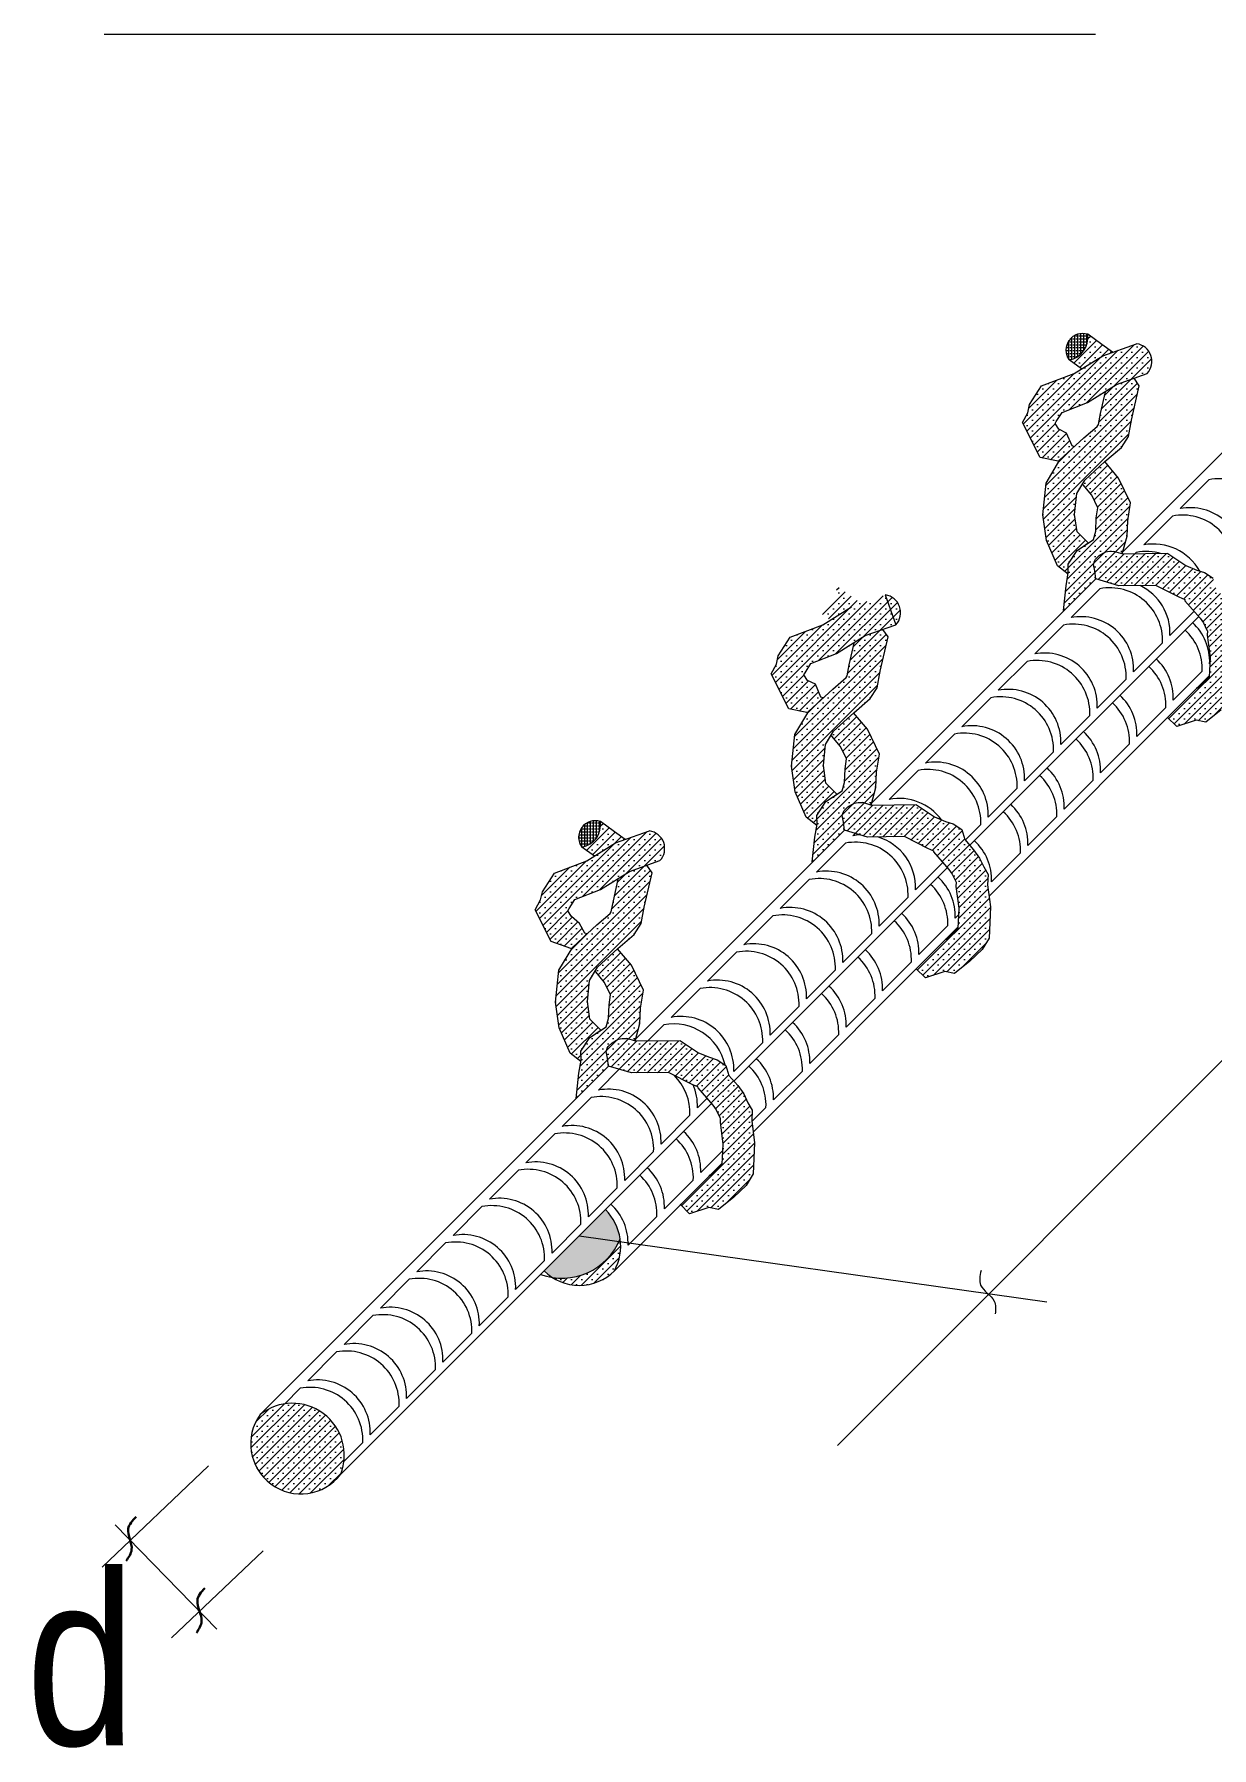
# Model space of a CAD drawing. Header units: millimetres. Extents: x 1067644 to 1117794, y -913136 to -692535.
# Drawn here: x 1111833 to 1113885, y -760214 to -757229 of the extents above; entities that cross this region are included whole.
import ezdxf

# ---------------------------------------------------------------- set-up
doc = ezdxf.new("R2010")
doc.units = ezdxf.units.MM
doc.layers.add('Элемент модели - Зона_Ном._пера__1', color=7, linetype='Continuous', lineweight=5)
doc.styles.add('style6', font='ARIALN.TTF', dxfattribs={"height": 300})
pattern_1 = [(45, (923632.425, -662050.959), (-9.1251333, 9.1251333), []), (45, (923641.55, -662050.959), (-9.1251333, 9.1251333), [0, -12.9048873])]

msp = doc.modelspace()

# ---------------------------------------------------------------- hatches: boundary and pattern name
at = {"lineweight": 9}
h = msp.add_hatch(dxfattribs=at)
h.set_pattern_fill('SACNCR', color=256, scale=398.298992, style=0)
h.set_pattern_definition([(45, (924481.188, -661202.196), (-9.1251333, 9.1251333), []), (45, (924490.313, -661202.196), (-9.1251333, 9.1251333), [0, -12.9048873])])
edge = h.paths.add_edge_path()
edge.add_line((1113753.684, -757767.77), (1113772.11, -757819.656))
edge.add_ellipse((1113749.37, -757798.517), major_axis=(31.048, 0.17), ratio=1, start_angle=-43.222758, end_angle=81.701092)
h.paths.add_polyline_path([(1113737.103, -758103.092), (1113738.34, -758076.492), (1113743.311, -758045.174), (1113722.436, -758001.776), (1113698.468, -757973.014), (1113663.384, -758005.358), (1113658.944, -758012.816), (1113660.631, -758013.617), (1113675.773, -758031.787), (1113686.234, -758053.536), (1113683.481, -758070.88), (1113682.38, -758094.556), (1113678.526, -758108.872), (1113649.894, -758127.868), (1113634.592, -758151.795), (1113634.752, -758166.961), (1113630.898, -758189.812), (1113626.047, -758234.169), (1113682.655, -758177.561), (1113680.697, -758163.555), (1113678.495, -758152.268), (1113680.422, -758146.486), (1113682.074, -758143.183), (1113688.681, -758136.851), (1113699.418, -758130.519), (1113706.565, -758129.406), (1113714.256, -758129.565), (1113726.862, -758133.354), (1113729.727, -758130.488)])
h.paths.add_polyline_path([(1113892.159, -758193.939), (1113887.062, -758176.424), (1113871.785, -758166.601), (1113858.575, -758162.281), (1113839.579, -758154.297), (1113808.138, -758133.55), (1113730.252, -758134.373), (1113714.256, -758129.565), (1113706.565, -758129.406), (1113699.418, -758130.519), (1113688.681, -758136.851), (1113682.074, -758143.183), (1113680.422, -758146.486), (1113678.495, -758152.268), (1113680.697, -758163.555), (1113682.655, -758177.561), (1113722.441, -758189.519), (1113787.518, -758188.832), (1113827.46, -758208.931), (1113837.782, -758213.269), (1113837.865, -758215.504), (1113864.385, -758245.812), (1113870.278, -758254.031), (1113876.264, -758266.924), (1113877.016, -758268.232), (1113876.745, -758275.42), (1113881.809, -758313.602), (1113880.206, -758348.7), (1113879.071, -758350.541), (1113864.818, -758364.053), (1113859.63, -758368.183), (1113858.939, -758368.047), (1113807.882, -758419.104), (1113823.611, -758434.832), (1113857.198, -758423.82), (1113873.992, -758427.124), (1113900.971, -758405.65), (1113922.17, -758385.553), (1113934.559, -758365.456), (1113937.036, -758311.221), (1113931.943, -758272.816), (1113932.631, -758254.508), (1113925.198, -758241.569), (1113918.04, -758226.152), (1113907.579, -758211.561)])
h.paths.add_polyline_path([(1113650.169, -758095.658), (1113645.764, -758065.099), (1113649.619, -758028.483), (1113663.384, -758005.358), (1113698.623, -757972.872), (1113727.254, -757948.37), (1113739.368, -757929.374), (1113744.874, -757900.742), (1113758.364, -757841.001), (1113749.538, -757827.673), (1113718.827, -757838.579), (1113698.935, -757850.981), (1113699.478, -757851.802), (1113690.971, -757889.476), (1113687.285, -757908.642), (1113685.232, -757911.861), (1113662.05, -757931.699), (1113620.17, -757970.308), (1113596.125, -758010.703), (1113590.287, -758066.161), (1113596.734, -758110.883), (1113615.899, -758154.74), (1113634.354, -758169.323), (1113634.752, -758166.961), (1113634.592, -758151.795), (1113649.894, -758127.868), (1113669.422, -758114.912)])
h.paths.add_polyline_path([(1113753.684, -757767.77), (1113694.768, -757788.693), (1113644.784, -757819.856), (1113588.226, -757841.277), (1113567.303, -757873.762), (1113564.274, -757888.078), (1113554.639, -757905.147), (1113585.473, -757966.265), (1113617.106, -757972.652), (1113618.056, -757973.859), (1113620.17, -757970.308), (1113645.264, -757947.174), (1113641.278, -757945.788), (1113631.836, -757923.48), (1113618.321, -757916.725), (1113611.573, -757906.842), (1113613.836, -757903.199), (1113624.038, -757887.359), (1113668.404, -757870.016), (1113718.827, -757838.579), (1113772.11, -757819.656)])
edge = h.paths.add_edge_path()
edge.add_ellipse((1113629.129, -757756.986), major_axis=(-39.748, 0.153), ratio=1, start_angle=100.617464, end_angle=188.294221)
edge.add_line((1113668.483, -757751.403), (1113711.838, -757782.631))
edge.add_line((1113711.838, -757782.631), (1113694.768, -757788.693))
edge.add_line((1113694.768, -757788.693), (1113657.931, -757811.66))
edge.add_line((1113657.931, -757811.66), (1113636.302, -757796.081))
h = msp.add_hatch(dxfattribs=at)
h.set_pattern_fill('SACNCR', color=256, scale=159.319597, angle=45, style=0)
h.set_pattern_definition([(90, (924481.188, -661202.196), (-5.16195493, 2e-15), []), (90, (924483.769, -661199.615), (-5.16195493, 2e-15), [0, -5.16195493])])
edge = h.paths.add_edge_path()
edge.add_ellipse((1113629.129, -757756.986), major_axis=(-39.747, 0.184), ratio=1, start_angle=100.662303, end_angle=188.33906)
edge.add_ellipse((1113659.522, -757778.878), major_axis=(-28.898, 0.151), ratio=1, start_angle=252.236266, end_angle=396.831784)
h = msp.add_hatch(dxfattribs=at)
h.set_pattern_fill('SACNCR', color=256, scale=398.298992, style=0)
h.set_pattern_definition([(45, (924043.454, -661639.93), (-9.1251333, 9.1251333), []), (45, (924052.58, -661639.93), (-9.1251333, 9.1251333), [0, -12.9048873])])
edge = h.paths.add_edge_path()
edge.add_line((1113315.95, -758205.504), (1113334.377, -758257.39))
edge.add_ellipse((1113311.636, -758236.251), major_axis=(-31.048, 0.098), ratio=1, start_angle=137.271826, end_angle=262.195677)
h.paths.add_polyline_path([(1113299.369, -758540.826), (1113300.607, -758514.226), (1113305.578, -758482.908), (1113284.702, -758439.509), (1113260.735, -758410.748), (1113225.65, -758443.092), (1113221.211, -758450.55), (1113222.897, -758451.351), (1113238.039, -758469.521), (1113248.5, -758491.27), (1113245.747, -758508.614), (1113244.646, -758532.29), (1113240.792, -758546.606), (1113212.16, -758565.602), (1113196.858, -758589.529), (1113197.018, -758604.695), (1113193.164, -758627.545), (1113188.313, -758671.903), (1113244.921, -758615.294), (1113242.964, -758601.289), (1113240.761, -758590.001), (1113242.688, -758584.22), (1113244.34, -758580.916), (1113250.947, -758574.584), (1113261.684, -758568.252), (1113268.831, -758567.14), (1113276.522, -758567.299), (1113289.128, -758571.088), (1113291.994, -758568.222)])
h.paths.add_polyline_path([(1113454.426, -758631.673), (1113449.328, -758614.158), (1113434.052, -758604.335), (1113420.841, -758600.015), (1113401.845, -758592.031), (1113370.404, -758571.284), (1113292.518, -758572.107), (1113276.522, -758567.299), (1113268.831, -758567.14), (1113261.684, -758568.252), (1113250.947, -758574.584), (1113244.34, -758580.916), (1113242.688, -758584.22), (1113240.761, -758590.001), (1113242.964, -758601.289), (1113244.921, -758615.294), (1113284.707, -758627.253), (1113349.784, -758626.566), (1113389.727, -758646.664), (1113400.048, -758651.002), (1113400.132, -758653.238), (1113426.651, -758683.545), (1113432.544, -758691.765), (1113438.53, -758704.657), (1113439.282, -758705.966), (1113439.012, -758713.153), (1113444.075, -758751.336), (1113442.472, -758786.434), (1113441.337, -758788.275), (1113427.084, -758801.787), (1113421.896, -758805.916), (1113421.206, -758805.781), (1113370.149, -758856.838), (1113385.877, -758872.566), (1113419.464, -758861.554), (1113436.258, -758864.858), (1113463.238, -758843.384), (1113484.436, -758823.287), (1113496.825, -758803.19), (1113499.302, -758748.955), (1113494.209, -758710.55), (1113494.898, -758692.242), (1113487.464, -758679.303), (1113480.306, -758663.886), (1113469.845, -758649.295)])
h.paths.add_polyline_path([(1113212.435, -758533.391), (1113208.031, -758502.833), (1113211.885, -758466.217), (1113225.65, -758443.092), (1113260.889, -758410.606), (1113289.521, -758386.104), (1113301.634, -758367.108), (1113307.14, -758338.476), (1113320.63, -758278.735), (1113311.804, -758265.406), (1113281.093, -758276.313), (1113261.201, -758288.715), (1113261.744, -758289.535), (1113253.237, -758327.21), (1113249.551, -758346.376), (1113247.499, -758349.594), (1113224.316, -758369.433), (1113182.436, -758408.041), (1113158.391, -758448.437), (1113152.554, -758503.895), (1113159, -758548.617), (1113178.166, -758592.474), (1113196.62, -758607.056), (1113197.018, -758604.695), (1113196.858, -758589.529), (1113212.16, -758565.602), (1113231.688, -758552.646)])
h.paths.add_polyline_path([(1113315.95, -758205.504), (1113257.035, -758226.427), (1113207.05, -758257.59), (1113150.492, -758279.01), (1113129.569, -758311.496), (1113126.54, -758325.812), (1113116.905, -758342.881), (1113147.739, -758403.998), (1113179.372, -758410.385), (1113180.322, -758411.593), (1113182.436, -758408.041), (1113207.53, -758384.908), (1113203.544, -758383.522), (1113194.102, -758361.214), (1113180.587, -758354.459), (1113173.84, -758344.575), (1113176.103, -758340.933), (1113186.304, -758325.093), (1113230.67, -758307.75), (1113281.093, -758276.313), (1113334.377, -758257.39)])
edge = h.paths.add_edge_path()
edge.add_ellipse((1113191.395, -758194.72), major_axis=(39.748, 0.025), ratio=1, start_angle=-79.639405, end_angle=8.037353)
edge.add_line((1113230.749, -758189.137), (1113274.104, -758220.365))
edge.add_line((1113274.104, -758220.365), (1113257.035, -758226.427))
edge.add_line((1113257.035, -758226.427), (1113220.197, -758249.394))
edge.add_line((1113220.197, -758249.394), (1113198.568, -758233.815))
h = msp.add_hatch(dxfattribs=at)
h.set_pattern_fill('SACNCR', color=256, scale=398.298992, style=0)
h.set_pattern_definition(pattern_1)
edge = h.paths.add_edge_path()
edge.add_line((1112904.921, -758616.533), (1112923.347, -758668.419))
edge.add_ellipse((1112900.607, -758647.28), major_axis=(31.048, 0.157), ratio=1, start_angle=-43.19902, end_angle=81.72483)
h.paths.add_polyline_path([(1112888.34, -758951.855), (1112889.577, -758925.256), (1112894.548, -758893.937), (1112873.673, -758850.539), (1112849.705, -758821.777), (1112814.621, -758854.121), (1112810.181, -758861.579), (1112811.868, -758862.38), (1112827.009, -758880.55), (1112837.471, -758902.299), (1112834.718, -758919.643), (1112833.617, -758943.319), (1112829.763, -758957.635), (1112801.131, -758976.631), (1112785.829, -759000.558), (1112785.989, -759015.724), (1112782.135, -759038.575), (1112777.284, -759082.932), (1112833.892, -759026.324), (1112831.934, -759012.318), (1112829.732, -759001.031), (1112831.659, -758995.249), (1112833.311, -758991.946), (1112839.918, -758985.614), (1112850.655, -758979.282), (1112857.802, -758978.169), (1112865.493, -758978.328), (1112878.099, -758982.117), (1112880.964, -758979.252)])
h.paths.add_polyline_path([(1113043.396, -759042.702), (1113038.299, -759025.187), (1113023.022, -759015.364), (1113009.811, -759011.044), (1112990.815, -759003.06), (1112959.375, -758982.313), (1112881.489, -758983.136), (1112865.493, -758978.328), (1112857.802, -758978.169), (1112850.655, -758979.282), (1112839.918, -758985.614), (1112833.311, -758991.946), (1112831.659, -758995.249), (1112829.732, -759001.031), (1112831.934, -759012.318), (1112833.892, -759026.324), (1112873.678, -759038.282), (1112938.755, -759037.595), (1112978.697, -759057.694), (1112989.019, -759062.032), (1112989.102, -759064.267), (1113015.622, -759094.575), (1113021.515, -759102.794), (1113027.501, -759115.687), (1113028.253, -759116.995), (1113027.982, -759124.183), (1113033.046, -759162.366), (1113031.443, -759197.463), (1113030.308, -759199.304), (1113016.055, -759212.816), (1113010.867, -759216.946), (1113010.176, -759216.81), (1112959.119, -759267.867), (1112974.848, -759283.596), (1113008.435, -759272.583), (1113025.229, -759275.887), (1113052.208, -759254.413), (1113073.407, -759234.316), (1113085.795, -759214.219), (1113088.273, -759159.984), (1113083.18, -759121.579), (1113083.868, -759103.271), (1113076.435, -759090.332), (1113069.277, -759074.915), (1113058.816, -759060.324)])
h.paths.add_polyline_path([(1112801.406, -758944.421), (1112797.001, -758913.862), (1112800.856, -758877.246), (1112814.621, -758854.121), (1112849.86, -758821.635), (1112878.491, -758797.133), (1112890.605, -758778.137), (1112896.111, -758749.505), (1112909.601, -758689.764), (1112900.775, -758676.436), (1112870.064, -758687.342), (1112850.172, -758699.744), (1112850.715, -758700.565), (1112842.208, -758738.239), (1112838.522, -758757.405), (1112836.469, -758760.624), (1112813.287, -758780.463), (1112771.407, -758819.071), (1112747.362, -758859.466), (1112741.524, -758914.924), (1112747.971, -758959.646), (1112767.136, -759003.503), (1112785.591, -759018.086), (1112785.989, -759015.724), (1112785.829, -759000.558), (1112801.131, -758976.631), (1112820.659, -758963.675)])
edge = h.paths.add_edge_path()
edge.add_ellipse((1112780.366, -758605.749), major_axis=(-39.747, 0.176), ratio=1, start_angle=100.650976, end_angle=188.327734)
edge.add_line((1112819.719, -758600.166), (1112863.075, -758631.394))
edge.add_line((1112863.075, -758631.394), (1112846.005, -758637.456))
edge.add_line((1112846.005, -758637.456), (1112809.168, -758660.423))
edge.add_line((1112809.168, -758660.423), (1112787.539, -758644.844))
h.paths.add_polyline_path([(1112792.515, -758794.551), (1112783.073, -758777.735), (1112769.558, -758765.488), (1112762.81, -758755.605), (1112765.073, -758751.962), (1112775.275, -758736.122), (1112819.641, -758718.779), (1112870.064, -758687.342), (1112923.347, -758668.419), (1112904.921, -758616.533), (1112846.005, -758637.456), (1112796.021, -758668.62), (1112739.463, -758690.04), (1112718.54, -758722.525), (1112715.511, -758736.841), (1112705.876, -758753.91), (1112733.891, -758809.441), (1112768.343, -758821.415), (1112769.293, -758822.622), (1112771.407, -758819.071), (1112796.501, -758795.938)])
h = msp.add_hatch(dxfattribs=at)
h.set_pattern_fill('SACNCR', color=256, scale=159.319597, angle=45, style=0)
h.set_pattern_definition([(90, (923632.425, -662050.959), (-5.16195493, 2e-15), []), (90, (923635.006, -662048.378), (-5.16195493, 2e-15), [0, -5.16195493])])
edge = h.paths.add_edge_path()
edge.add_ellipse((1112780.366, -758605.749), major_axis=(39.748, 0.104), ratio=1, start_angle=-79.753138, end_angle=7.923619)
edge.add_ellipse((1112810.759, -758627.641), major_axis=(-28.899, 0.054), ratio=1, start_angle=252.044171, end_angle=396.63969)
h = msp.add_hatch(color=256, dxfattribs=at)
edge = h.paths.add_edge_path()
edge.add_line((1112852.065, -759331.662), (1112782.824, -759321.88))
edge.add_line((1112782.824, -759321.88), (1112721.682, -759383.021))
edge.add_ellipse((1112782.824, -759321.88), major_axis=(61.141, 61.141), ratio=1, start_angle=180, end_angle=192.262449)
edge.add_ellipse((1112752.692, -759286.9), major_axis=(-108.988, 0.13), ratio=1, start_angle=81.291832, end_angle=155.819299)
edge = h.paths.add_edge_path()
edge.add_line((1112828.424, -759276.28), (1112782.824, -759321.88))
edge.add_line((1112782.824, -759321.88), (1112852.065, -759331.662))
edge.add_ellipse((1112752.692, -759286.9), major_axis=(-77.066, 77.066), ratio=1, start_angle=200.751102, end_angle=203.408965)
edge.add_ellipse((1112765.239, -759340.007), major_axis=(-89.74, 0.483), ratio=1, start_angle=188.638828, end_angle=225.553394)
h = msp.add_hatch(dxfattribs=at)
h.set_pattern_fill('SACNCR', color=256, scale=398.298992, style=0)
h.set_pattern_definition(pattern_1)
edge = h.paths.add_edge_path()
edge.add_ellipse((1112752.692, -759286.9), major_axis=(-108.988, 0.035), ratio=1, start_angle=81.241957, end_angle=155.769424)
edge.add_line((1112852.065, -759331.662), (1112854.624, -759332.023))
edge.add_ellipse((1112765.239, -759340.007), major_axis=(-89.741, 0.271), ratio=1, start_angle=151.589133, end_angle=185.277452, ccw=False)
edge.add_line((1112844.042, -759382.944), (1112843.887, -759383.099))
edge.add_ellipse((1112782.824, -759321.88), major_axis=(86.467, 0.094), ratio=1, start_angle=237.20018, end_angle=314.865029, ccw=False)
edge = h.paths.add_edge_path()
edge.add_ellipse((1112752.692, -759286.9), major_axis=(-77.066, 77.066), ratio=1, start_angle=200.751102, end_angle=203.408965)
edge.add_ellipse((1112765.239, -759340.007), major_axis=(63.457, 63.457), ratio=1, start_angle=320.10429, end_angle=323.330536, ccw=False)
edge.add_line((1112854.624, -759332.023), (1112852.065, -759331.662))
h = msp.add_hatch(dxfattribs=at)
h.set_pattern_fill('SACNCR', color=256, scale=398.298992, style=0)
h.set_pattern_definition(pattern_1)
edge = h.paths.add_edge_path()
edge.add_ellipse((1112297.931, -759684.261), major_axis=(87.404, 0.687), ratio=1, start_angle=143.877559, end_angle=322.197806, ccw=False)
edge.add_ellipse((1112283.082, -759704.32), major_axis=(-90.547, 0.134), ratio=1, start_angle=158.730647, end_angle=308.415052, ccw=False)

# ---------------------------------------------------------------- linework, layer by layer
at = {"lineweight": 15}
msp.add_line((1111955.08, -757228.684), (1113682.284, -757228.684), dxfattribs=at)
at = {"lineweight": 9}
for p, q in [((1113693.117, -757769.147), (1113668.483, -757751.403)), ((1113711.838, -757782.631), (1113693.117, -757769.147)), ((1113694.768, -757788.693), (1113753.684, -757767.77)), ((1113657.931, -757811.66), (1113636.302, -757796.081)), ((1113644.784, -757819.856), (1113694.768, -757788.693)), ((1113567.303, -757873.762), (1113588.226, -757841.277)), ((1113588.226, -757841.277), (1113644.784, -757819.856)), ((1113668.404, -757870.016), (1113718.827, -757838.579)), ((1113718.827, -757838.579), (1113772.11, -757819.656)), ((1113744.874, -757900.742), (1113758.364, -757841.001)), ((1113758.364, -757841.001), (1113749.538, -757827.673)), ((1113564.274, -757888.078), (1113567.303, -757873.762)), ((1113624.038, -757887.359), (1113668.404, -757870.016)), ((1113690.971, -757889.476), (1113699.478, -757851.802)), ((1113699.478, -757851.802), (1113698.935, -757850.981)), ((1113554.639, -757905.147), (1113564.274, -757888.078)), ((1113611.573, -757906.842), (1113613.836, -757903.199)), ((1113613.836, -757903.199), (1113624.038, -757887.359)), ((1113687.285, -757908.642), (1113690.971, -757889.476)), ((1113739.368, -757929.374), (1113744.874, -757900.742)), ((1113585.473, -757966.265), (1113554.639, -757905.147)), ((1113618.321, -757916.725), (1113611.573, -757906.842)), ((1113631.836, -757923.48), (1113618.321, -757916.725)), ((1113620.17, -757970.308), (1113662.05, -757931.699)), ((1113641.278, -757945.788), (1113631.836, -757923.48)), ((1113662.05, -757931.699), (1113685.232, -757911.861)), ((1113685.232, -757911.861), (1113687.285, -757908.642)), ((1113727.254, -757948.37), (1113739.368, -757929.374)), ((1113645.264, -757947.174), (1113641.278, -757945.788)), ((1113698.623, -757972.872), (1113727.254, -757948.37)), ((1113617.106, -757972.652), (1113585.473, -757966.265)), ((1113596.125, -758010.703), (1113620.17, -757970.308)), ((1113618.056, -757973.859), (1113617.106, -757972.652)), ((1113663.384, -758005.358), (1113698.623, -757972.872)), ((1113722.436, -758001.776), (1113698.468, -757973.014)), ((1113590.287, -758066.161), (1113596.125, -758010.703)), ((1113649.619, -758028.483), (1113663.384, -758005.358)), ((1113660.631, -758013.617), (1113658.944, -758012.816)), ((1113675.773, -758031.787), (1113660.631, -758013.617)), ((1113743.311, -758045.174), (1113722.436, -758001.776)), ((1113829.401, -758055.059), (1113879.782, -758004.678)), ((1113645.764, -758065.099), (1113649.619, -758028.483)), ((1113686.234, -758053.536), (1113675.773, -758031.787)), ((1113738.34, -758076.492), (1113743.311, -758045.174)), ((1113596.734, -758110.883), (1113590.287, -758066.161)), ((1113650.169, -758095.658), (1113645.764, -758065.099)), ((1113682.38, -758094.556), (1113683.481, -758070.88)), ((1113683.481, -758070.88), (1113686.234, -758053.536)), ((1113737.103, -758103.092), (1113738.34, -758076.492)), ((1113766.081, -758118.379), (1113816.462, -758067.998)), ((1113615.899, -758154.74), (1113596.734, -758110.883)), ((1113649.894, -758127.868), (1113678.526, -758108.872)), ((1113669.422, -758114.912), (1113650.169, -758095.658)), ((1113678.526, -758108.872), (1113682.38, -758094.556)), ((1113728.799, -758133.936), (1113737.103, -758103.092)), ((1113634.592, -758151.795), (1113649.894, -758127.868)), ((1113661.205, -758120.364), (1113669.422, -758114.912)), ((1113682.074, -758143.183), (1113688.681, -758136.851)), ((1113688.681, -758136.851), (1113699.418, -758130.519)), ((1113699.418, -758130.519), (1113706.565, -758129.406)), ((1113706.565, -758129.406), (1113714.256, -758129.565)), ((1113730.252, -758134.373), (1113714.256, -758129.565)), ((1113808.138, -758133.55), (1113730.252, -758134.373)), ((1113750.299, -758134.161), (1113753.142, -758131.318)), ((1113808.138, -758133.55), (1113839.579, -758154.297)), ((1113634.354, -758169.323), (1113615.899, -758154.74)), ((1113630.898, -758189.812), (1113634.752, -758166.961)), ((1113634.752, -758166.961), (1113634.592, -758151.795)), ((1113678.495, -758152.268), (1113680.422, -758146.486)), ((1113680.697, -758163.555), (1113678.495, -758152.268)), ((1113680.422, -758146.486), (1113682.074, -758143.183)), ((1113682.655, -758177.561), (1113680.697, -758163.555)), ((1113839.579, -758154.297), (1113858.575, -758162.281)), ((1113858.575, -758162.281), (1113871.785, -758166.601)), ((1113871.785, -758166.601), (1113887.062, -758176.424)), ((1113626.236, -758232.444), (1113630.898, -758189.812)), ((1113639.441, -758245.019), (1113689.822, -758194.638)), ((1113722.441, -758189.519), (1113682.441, -758177.496)), ((1113787.518, -758188.832), (1113722.441, -758189.519)), ((1113787.518, -758188.832), (1113827.46, -758208.931)), ((1113207.05, -758257.59), (1113257.035, -758226.427)), ((1113315.95, -758205.504), (1113334.377, -758257.39)), ((1113827.46, -758208.931), (1113837.782, -758213.269)), ((1113837.782, -758213.269), (1113837.865, -758215.504)), ((1113837.865, -758215.504), (1113864.385, -758245.812)), ((1113150.492, -758279.01), (1113207.05, -758257.59)), ((1113281.093, -758276.313), (1113334.377, -758257.39)), ((1113463.108, -758641.596), (1113861.822, -758242.882)), ((1113576.121, -758308.339), (1113626.502, -758257.958)), ((1113811.782, -758275.853), (1113853.856, -758233.779)), ((1113864.385, -758245.812), (1113870.278, -758254.031)), ((1113870.278, -758254.031), (1113876.264, -758266.924)), ((1113129.569, -758311.496), (1113150.492, -758279.01)), ((1113230.67, -758307.75), (1113281.093, -758276.313)), ((1113253.237, -758327.21), (1113261.744, -758289.535)), ((1113261.744, -758289.535), (1113261.201, -758288.715)), ((1113307.14, -758338.476), (1113320.63, -758278.735)), ((1113320.63, -758278.735), (1113311.804, -758265.406)), ((1113748.462, -758339.173), (1113798.842, -758288.792)), ((1113876.264, -758266.924), (1113877.016, -758268.232)), ((1113877.016, -758268.232), (1113876.745, -758275.42)), ((1113876.745, -758275.42), (1113881.809, -758313.602)), ((1113126.54, -758325.812), (1113129.569, -758311.496)), ((1113186.304, -758325.093), (1113230.67, -758307.75)), ((1113512.801, -758371.659), (1113563.182, -758321.278)), ((1113881.809, -758313.602), (1113880.206, -758348.7)), ((1113116.905, -758342.881), (1113126.54, -758325.812)), ((1113147.739, -758403.998), (1113116.905, -758342.881)), ((1113173.84, -758344.575), (1113176.103, -758340.933)), ((1113180.587, -758354.459), (1113173.84, -758344.575)), ((1113176.103, -758340.933), (1113186.304, -758325.093)), ((1113224.316, -758369.433), (1113247.499, -758349.594)), ((1113247.499, -758349.594), (1113249.551, -758346.376)), ((1113249.551, -758346.376), (1113253.237, -758327.21)), ((1113301.634, -758367.108), (1113307.14, -758338.476)), ((1113817.565, -758388.73), (1113867.946, -758338.349)), ((1113879.071, -758350.541), (1113864.818, -758364.053)), ((1113880.206, -758348.7), (1113879.071, -758350.541)), ((1113880.885, -758325.41), (1113881.288, -758325.007)), ((1113194.102, -758361.214), (1113180.587, -758354.459)), ((1113182.436, -758408.041), (1113224.316, -758369.433)), ((1113203.544, -758383.522), (1113194.102, -758361.214)), ((1113289.521, -758386.104), (1113301.634, -758367.108)), ((1113685.142, -758402.493), (1113735.522, -758352.112)), ((1113859.63, -758368.183), (1113857.656, -758367.794)), ((1113864.818, -758364.053), (1113859.63, -758368.183)), ((1113179.372, -758410.385), (1113147.739, -758403.998)), ((1113158.391, -758448.437), (1113182.436, -758408.041)), ((1113180.322, -758411.593), (1113179.372, -758410.385)), ((1113207.53, -758384.908), (1113203.544, -758383.522)), ((1113225.65, -758443.092), (1113260.889, -758410.606)), ((1113284.702, -758439.509), (1113260.735, -758410.748)), ((1113260.889, -758410.606), (1113289.521, -758386.104)), ((1113449.481, -758434.979), (1113499.862, -758384.598)), ((1113754.245, -758452.05), (1113804.626, -758401.669)), ((1113900.971, -758405.65), (1113873.992, -758427.124)), ((1113305.578, -758482.908), (1113284.702, -758439.509)), ((1113621.822, -758465.813), (1113672.202, -758415.432)), ((1113823.611, -758434.832), (1113807.114, -758418.336)), ((1113857.198, -758423.82), (1113823.611, -758434.832)), ((1113873.992, -758427.124), (1113857.198, -758423.82)), ((1113152.554, -758503.895), (1113158.391, -758448.437)), ((1113208.031, -758502.833), (1113211.885, -758466.217)), ((1113211.885, -758466.217), (1113225.65, -758443.092)), ((1113222.897, -758451.351), (1113221.211, -758450.55)), ((1113238.039, -758469.521), (1113222.897, -758451.351)), ((1113248.5, -758491.27), (1113238.039, -758469.521)), ((1113386.161, -758498.299), (1113436.542, -758447.918)), ((1113690.925, -758515.37), (1113741.306, -758464.989)), ((1113245.747, -758508.614), (1113248.5, -758491.27)), ((1113300.607, -758514.226), (1113305.578, -758482.908)), ((1113558.502, -758529.133), (1113608.882, -758478.752)), ((1113159, -758548.617), (1113152.554, -758503.895)), ((1113212.435, -758533.391), (1113208.031, -758502.833)), ((1113244.646, -758532.29), (1113245.747, -758508.614)), ((1113299.369, -758540.826), (1113300.607, -758514.226)), ((1113322.841, -758561.619), (1113373.222, -758511.238)), ((1113627.605, -758578.69), (1113677.986, -758528.309)), ((1113178.166, -758592.474), (1113159, -758548.617)), ((1113212.16, -758565.602), (1113240.792, -758546.606)), ((1113231.688, -758552.646), (1113212.435, -758533.391)), ((1113223.471, -758558.098), (1113231.688, -758552.646)), ((1113240.792, -758546.606), (1113244.646, -758532.29)), ((1113291.065, -758571.67), (1113299.369, -758540.826)), ((1113495.182, -758592.453), (1113545.562, -758542.072)), ((1113196.858, -758589.529), (1113212.16, -758565.602)), ((1113197.018, -758604.695), (1113196.858, -758589.529)), ((1113240.761, -758590.001), (1113242.688, -758584.22)), ((1113242.964, -758601.289), (1113240.761, -758590.001)), ((1113242.688, -758584.22), (1113244.34, -758580.916)), ((1113244.34, -758580.916), (1113250.947, -758574.584)), ((1113250.947, -758574.584), (1113261.684, -758568.252)), ((1113261.684, -758568.252), (1113268.831, -758567.14)), ((1113268.831, -758567.14), (1113276.522, -758567.299)), ((1113292.518, -758572.107), (1113276.522, -758567.299)), ((1113370.404, -758571.284), (1113292.518, -758572.107)), ((1113370.404, -758571.284), (1113401.845, -758592.031)), ((1112844.354, -758617.91), (1112819.719, -758600.166)), ((1112863.075, -758631.394), (1112844.354, -758617.91)), ((1112846.005, -758637.456), (1112904.921, -758616.533)), ((1113196.62, -758607.056), (1113178.166, -758592.474)), ((1113193.164, -758627.545), (1113197.018, -758604.695)), ((1113244.921, -758615.294), (1113242.964, -758601.289)), ((1113284.707, -758627.253), (1113244.707, -758615.23)), ((1113401.845, -758592.031), (1113420.841, -758600.015)), ((1113420.841, -758600.015), (1113434.052, -758604.335)), ((1113434.052, -758604.335), (1113449.328, -758614.158)), ((1113449.328, -758614.158), (1113454.426, -758631.673)), ((1113455.143, -758632.492), (1113482.243, -758605.392)), ((1113564.285, -758642.01), (1113614.666, -758591.629)), ((1112809.168, -758660.423), (1112787.539, -758644.844)), ((1112796.021, -758668.62), (1112846.005, -758637.456)), ((1113188.502, -758670.178), (1113193.164, -758627.545)), ((1113196.201, -758688.259), (1113246.582, -758637.878)), ((1113259.521, -758624.939), (1113263.563, -758620.898)), ((1113349.784, -758626.566), (1113284.707, -758627.253)), ((1113349.784, -758626.566), (1113389.727, -758646.664)), ((1113389.727, -758646.664), (1113400.048, -758651.002)), ((1113454.426, -758631.673), (1113469.845, -758649.295)), ((1113469.845, -758649.295), (1113480.306, -758663.886)), ((1112739.463, -758690.04), (1112796.021, -758668.62)), ((1112870.064, -758687.342), (1112923.347, -758668.419)), ((1112909.601, -758689.764), (1112900.775, -758676.436)), ((1113368.542, -758719.093), (1113416.122, -758671.513)), ((1113400.048, -758651.002), (1113400.132, -758653.238)), ((1113400.132, -758653.238), (1113426.651, -758683.545)), ((1113480.306, -758663.886), (1113487.464, -758679.303)), ((1113487.464, -758679.303), (1113494.898, -758692.242)), ((1113500.965, -758705.33), (1113551.346, -758654.949)), ((1112718.54, -758722.525), (1112739.463, -758690.04)), ((1112819.641, -758718.779), (1112870.064, -758687.342)), ((1112842.208, -758738.239), (1112850.715, -758700.565)), ((1112850.715, -758700.565), (1112850.172, -758699.744)), ((1112896.111, -758749.505), (1112909.601, -758689.764)), ((1113052.079, -759052.625), (1113424.088, -758680.616)), ((1113132.881, -758751.579), (1113183.262, -758701.198)), ((1113426.651, -758683.545), (1113432.544, -758691.765)), ((1113432.544, -758691.765), (1113438.53, -758704.657)), ((1113438.53, -758704.657), (1113439.282, -758705.966)), ((1113439.282, -758705.966), (1113439.012, -758713.153)), ((1113494.898, -758692.242), (1113494.209, -758710.55)), ((1112705.876, -758753.91), (1112715.511, -758736.841)), ((1112715.511, -758736.841), (1112718.54, -758722.525)), ((1112765.073, -758751.962), (1112775.275, -758736.122)), ((1112775.275, -758736.122), (1112819.641, -758718.779)), ((1112838.522, -758757.405), (1112842.208, -758738.239)), ((1113305.222, -758782.413), (1113355.603, -758732.032)), ((1113439.012, -758713.153), (1113444.075, -758751.336)), ((1113494.209, -758710.55), (1113499.302, -758748.955)), ((1112733.891, -758809.441), (1112705.876, -758753.91)), ((1112762.81, -758755.605), (1112765.073, -758751.962)), ((1112769.558, -758765.488), (1112762.81, -758755.605)), ((1112783.073, -758777.735), (1112769.558, -758765.488)), ((1112813.287, -758780.463), (1112836.469, -758760.624)), ((1112836.469, -758760.624), (1112838.522, -758757.405)), ((1112890.605, -758778.137), (1112896.111, -758749.505)), ((1113069.561, -758814.899), (1113119.942, -758764.518)), ((1113437.645, -758768.65), (1113443.554, -758762.741)), ((1113444.075, -758751.336), (1113442.472, -758786.434)), ((1113499.302, -758748.955), (1113496.825, -758803.19)), ((1112771.407, -758819.071), (1112813.287, -758780.463)), ((1112792.515, -758794.551), (1112783.073, -758777.735)), ((1112796.501, -758795.938), (1112792.515, -758794.551)), ((1112849.86, -758821.635), (1112878.491, -758797.133)), ((1112878.491, -758797.133), (1112890.605, -758778.137)), ((1113241.902, -758845.733), (1113292.283, -758795.352)), ((1113374.325, -758831.97), (1113424.706, -758781.589)), ((1113441.337, -758788.275), (1113427.084, -758801.787)), ((1113442.472, -758786.434), (1113441.337, -758788.275)), ((1112768.343, -758821.415), (1112733.891, -758809.441)), ((1112747.362, -758859.466), (1112771.407, -758819.071)), ((1112769.293, -758822.622), (1112768.343, -758821.415)), ((1112814.621, -758854.121), (1112849.86, -758821.635)), ((1112873.673, -758850.539), (1112849.705, -758821.777)), ((1113006.241, -758878.219), (1113056.622, -758827.838)), ((1113421.896, -758805.916), (1113419.922, -758805.528)), ((1113427.084, -758801.787), (1113421.896, -758805.916)), ((1113484.436, -758823.287), (1113463.238, -758843.384)), ((1113496.825, -758803.19), (1113484.436, -758823.287)), ((1112800.856, -758877.246), (1112814.621, -758854.121)), ((1112894.548, -758893.937), (1112873.673, -758850.539)), ((1113178.582, -758909.053), (1113228.963, -758858.672)), ((1113311.005, -758895.29), (1113361.386, -758844.909)), ((1113385.877, -758872.566), (1113369.38, -758856.069)), ((1113463.238, -758843.384), (1113436.258, -758864.858)), ((1112741.524, -758914.924), (1112747.362, -758859.466)), ((1112797.001, -758913.862), (1112800.856, -758877.246)), ((1112811.868, -758862.38), (1112810.181, -758861.579)), ((1112827.009, -758880.55), (1112811.868, -758862.38)), ((1112837.471, -758902.299), (1112827.009, -758880.55)), ((1113419.464, -758861.554), (1113385.877, -758872.566)), ((1113436.258, -758864.858), (1113419.464, -758861.554)), ((1112747.971, -758959.646), (1112741.524, -758914.924)), ((1112801.406, -758944.421), (1112797.001, -758913.862)), ((1112834.718, -758919.643), (1112837.471, -758902.299)), ((1112889.577, -758925.256), (1112894.548, -758893.937)), ((1112942.921, -758941.539), (1112993.302, -758891.158)), ((1113247.686, -758958.61), (1113298.066, -758908.229)), ((1112820.659, -758963.675), (1112801.406, -758944.421)), ((1112829.763, -758957.635), (1112833.617, -758943.319)), ((1112833.617, -758943.319), (1112834.718, -758919.643)), ((1112888.34, -758951.855), (1112889.577, -758925.256)), ((1113115.262, -758972.373), (1113165.643, -758921.992)), ((1112767.136, -759003.503), (1112747.971, -758959.646)), ((1112785.829, -759000.558), (1112801.131, -758976.631)), ((1112801.131, -758976.631), (1112829.763, -758957.635)), ((1112812.442, -758969.127), (1112820.659, -758963.675)), ((1112850.655, -758979.282), (1112857.802, -758978.169)), ((1112857.802, -758978.169), (1112865.493, -758978.328)), ((1112881.489, -758983.136), (1112865.493, -758978.328)), ((1112880.036, -758982.699), (1112888.34, -758951.855)), ((1112901.536, -758982.924), (1112929.982, -758954.478)), ((1113184.366, -759021.93), (1113234.746, -758971.549)), ((1112785.591, -759018.086), (1112767.136, -759003.503)), ((1112785.989, -759015.724), (1112785.829, -759000.558)), ((1112829.732, -759001.031), (1112831.659, -758995.249)), ((1112831.934, -759012.318), (1112829.732, -759001.031)), ((1112831.659, -758995.249), (1112833.311, -758991.946)), ((1112833.311, -758991.946), (1112839.918, -758985.614)), ((1112839.918, -758985.614), (1112850.655, -758979.282)), ((1112959.375, -758982.313), (1112881.489, -758983.136)), ((1112959.375, -758982.313), (1112990.815, -759003.06)), ((1112990.815, -759003.06), (1113009.811, -759011.044)), ((1113051.942, -759035.693), (1113102.323, -758985.312)), ((1113052.079, -759052.625), (1113118.428, -758986.276)), ((1112782.135, -759038.575), (1112785.989, -759015.724)), ((1112816.281, -759068.179), (1112852.533, -759031.927)), ((1112833.892, -759026.324), (1112831.934, -759012.318)), ((1112873.678, -759038.282), (1112833.678, -759026.259)), ((1112938.755, -759037.595), (1112873.678, -759038.282)), ((1112938.755, -759037.595), (1112978.697, -759057.694)), ((1113009.811, -759011.044), (1113023.022, -759015.364)), ((1113023.022, -759015.364), (1113038.299, -759025.187)), ((1113038.299, -759025.187), (1113043.396, -759042.702)), ((1113121.046, -759085.25), (1113171.426, -759034.869)), ((1112777.284, -759082.932), (1112782.135, -759038.575)), ((1112978.697, -759057.694), (1112989.019, -759062.032)), ((1112989.019, -759062.032), (1112989.102, -759064.267)), ((1112989.102, -759064.267), (1113015.622, -759094.575)), ((1113043.396, -759042.702), (1113058.816, -759060.324)), ((1113058.816, -759060.324), (1113069.277, -759074.915)), ((1112752.962, -759131.499), (1112803.342, -759081.118)), ((1112782.824, -759321.88), (1113013.059, -759091.645)), ((1112847.941, -759256.762), (1113013.059, -759091.645)), ((1112988.622, -759099.013), (1113005.093, -759082.542)), ((1113015.622, -759094.575), (1113021.515, -759102.794)), ((1113069.277, -759074.915), (1113076.435, -759090.332)), ((1113076.435, -759090.332), (1113083.868, -759103.271)), ((1112925.302, -759162.333), (1112975.683, -759111.952)), ((1113021.515, -759102.794), (1113027.501, -759115.687)), ((1113027.501, -759115.687), (1113028.253, -759116.995)), ((1113028.253, -759116.995), (1113027.982, -759124.183)), ((1113027.982, -759124.183), (1113033.046, -759162.366)), ((1113083.868, -759103.271), (1113083.18, -759121.579)), ((1113083.18, -759121.579), (1113088.273, -759159.984)), ((1113083.36, -759122.936), (1113108.106, -759098.189)), ((1112689.642, -759194.819), (1112740.022, -759144.438)), ((1112861.982, -759225.653), (1112912.363, -759175.272)), ((1112994.406, -759211.89), (1113032.525, -759173.77)), ((1113033.046, -759162.366), (1113031.443, -759197.463)), ((1113088.273, -759159.984), (1113085.795, -759214.219)), ((1112626.322, -759258.139), (1112676.702, -759207.758)), ((1113010.867, -759216.946), (1113008.893, -759216.557)), ((1113016.055, -759212.816), (1113010.867, -759216.946)), ((1113030.308, -759199.304), (1113016.055, -759212.816)), ((1113031.443, -759197.463), (1113030.308, -759199.304)), ((1113085.795, -759214.219), (1113073.407, -759234.316)), ((1112798.662, -759288.973), (1112849.043, -759238.592)), ((1112931.086, -759275.21), (1112981.466, -759224.829)), ((1113073.407, -759234.316), (1113052.208, -759254.413)), ((1112563.002, -759321.459), (1112613.382, -759271.078)), ((1112974.848, -759283.596), (1112958.351, -759267.099)), ((1113008.435, -759272.583), (1112974.848, -759283.596)), ((1113025.229, -759275.887), (1113008.435, -759272.583)), ((1113052.208, -759254.413), (1113025.229, -759275.887)), ((1112735.342, -759352.293), (1112785.723, -759301.912)), ((1112867.766, -759338.53), (1112918.146, -759288.149)), ((1112499.682, -759384.779), (1112550.062, -759334.398)), ((1112782.824, -759321.88), (1113597.327, -759436.943)), ((1112672.022, -759415.613), (1112722.403, -759365.232)), ((1112436.362, -759448.099), (1112486.742, -759397.718)), ((1112608.702, -759478.933), (1112659.083, -759428.552)), ((1112373.042, -759511.419), (1112423.422, -759461.038)), ((1112545.382, -759542.253), (1112595.763, -759491.872)), ((1112309.722, -759574.739), (1112360.102, -759524.358)), ((1112482.062, -759605.573), (1112532.443, -759555.192)), ((1112269.692, -759614.769), (1112296.782, -759587.678)), ((1112418.742, -759668.893), (1112469.123, -759618.512)), ((1112373.044, -759714.591), (1112405.803, -759681.832)), ((1112137.21, -759722.775), (1111951.541, -759899.008)), ((1111974.657, -759825.522), (1112151.678, -760007.222)), ((1112232.088, -759871.093), (1112072.536, -760022.529))]:
    msp.add_line(p, q, dxfattribs=at)
at = {"lineweight": 20}
for p, q in [((1113726.862, -758133.354), (1114045.266, -757814.949)), ((1113289.128, -758571.088), (1113682.655, -758177.561)), ((1113463.108, -758641.596), (1113861.822, -758242.882)), ((1113496.812, -758730.174), (1113880.298, -758346.689)), ((1112878.099, -758982.117), (1113244.921, -758615.294)), ((1113052.079, -759052.625), (1113424.088, -758680.616)), ((1113085.783, -759141.204), (1113442.564, -758784.422)), ((1112226.925, -759633.291), (1112833.892, -759026.324)), ((1112367.412, -759737.291), (1113013.059, -759091.645)), ((1112844.042, -759382.944), (1113031.535, -759195.452))]:
    msp.add_line(p, q, dxfattribs=at)
at = {"lineweight": 9}
for centre, major_axis, start_param, end_param in [((1113659.522, -757778.878), (28.899, 0.102), 1.25203333, 3.77570121), ((1113629.129, -757756.986), (-39.748, 0.13), 1.75552131, 3.2857694), ((1113749.37, -757798.517), (31.048, 0.158), -0.75399752, 1.42633498), ((1113896.982, -758094.957), (-91.903, 0.046), 3.09990839, 4.90114592), ((1113846.601, -758145.338), (-91.903, 0.096), 3.10045222, 4.90168975), ((1113833.662, -758158.277), (-91.903, 0.002), 3.09943659, 4.90067413), ((1113783.281, -758208.658), (91.903, 0.046), 0.50805403, 1.75856011), ((1113770.342, -758221.597), (-91.902, 0.126), 4.41867256, 4.90202288), ((1113707.022, -758284.917), (-91.903, 0.096), 3.10045222, 4.90168975), ((1113719.961, -758271.978), (-91.903, 0.098), 3.10047933, 4.26594), ((1113311.636, -758236.251), (-31.048, 0.11), 2.3962171, 4.5765496), ((1113643.702, -758348.237), (91.903, 0.045), -0.04267128, 1.75856626), ((1113656.641, -758335.298), (91.903, 0.093), -0.04319369, 1.75804384), ((1113789.064, -758321.535), (-91.903, 0.018), 3.09960353, 3.97255869), ((1113776.125, -758334.474), (91.903, 0.104), -0.04330963, 0.82964553), ((1113580.382, -758411.557), (-91.903, 0.002), 3.09943659, 4.90067413), ((1113593.321, -758398.618), (-91.903, 0.005), 3.09947102, 4.90070855), ((1113725.745, -758384.855), (91.903, 0.085), -0.04310442, 0.82985074), ((1113712.805, -758397.794), (91.903, 0.104), -0.04330963, 0.82964553), ((1113517.062, -758474.877), (91.903, 0.093), -0.04319369, 1.75804384), ((1113530.001, -758461.938), (-91.903, 0.096), 3.10045222, 4.90168975), ((1113662.425, -758448.175), (-91.902, 0.18), 3.1013689, 3.97432406), ((1113649.485, -758461.114), (-91.902, 0.18), 3.1013689, 3.97432406), ((1113466.681, -758525.258), (91.903, 0.049), -0.04271784, 1.75851969), ((1113453.742, -758538.197), (91.903, 0.049), -0.04271784, 1.75851969), ((1113586.165, -758524.434), (91.903, 0.104), -0.04330963, 0.82964553), ((1113599.105, -758511.495), (91.903, 0.104), -0.04330963, 0.82964553), ((1113403.361, -758588.578), (-91.903, 0.046), 3.09990839, 4.90114592), ((1113390.422, -758601.517), (91.903, 0.045), -0.04267128, 1.75856626), ((1113522.845, -758587.754), (91.903, 0.104), -0.04330963, 0.82964553), ((1113535.785, -758574.815), (91.903, 0.104), -0.04330963, 0.82964553), ((1113340.041, -758651.898), (91.903, 0.101), 0.63844616, 1.7579634), ((1113459.525, -758651.074), (91.903, 0.104), -0.04330963, 0.82964553), ((1113472.465, -758638.135), (-91.902, 0.151), 3.10105528, 3.97401045), ((1112810.759, -758627.641), (28.899, 0.006), 1.25535007, 3.77901795), ((1112780.366, -758605.749), (-39.748, 0.02), 1.75277202, 3.28302011), ((1112900.607, -758647.28), (31.047, 0.235), -0.75648142, 1.42385108), ((1113263.782, -758728.157), (91.903, 0.093), -0.04319369, 1.75804384), ((1113276.721, -758715.218), (-64.985, 64.985), -0.73409297, -0.59713699), ((1113276.721, -758715.218), (-91.903, 0.076), 3.10023733, 4.42664257), ((1113409.145, -758701.455), (91.903, 0.104), -0.04330963, 0.82964553), ((1113200.462, -758791.477), (-91.903, 0.001), 3.09942481, 4.90066235), ((1113213.401, -758778.538), (91.903, 0.093), -0.04319369, 1.75804384), ((1113332.885, -758777.714), (91.903, 0.104), -0.04330963, 0.82964553), ((1113345.825, -758764.775), (-91.902, 0.12), 3.10071927, 3.97367443), ((1113137.142, -758854.797), (-91.903, 0.096), 3.10045222, 4.90168975), ((1113150.081, -758841.858), (91.903, 0.049), -0.04271784, 1.75851969), ((1113282.505, -758828.095), (91.903, 0.104), -0.04330963, 0.82964553), ((1113269.565, -758841.034), (-91.902, 0.12), 3.10071927, 3.97367443), ((1113073.822, -758918.117), (-91.903, 0.046), 3.09990839, 4.90114592), ((1113086.761, -758905.178), (-91.903, 0.046), 3.09990839, 4.90114592), ((1113219.185, -758891.415), (91.903, 0.104), -0.04330963, 0.82964553), ((1113206.245, -758904.354), (91.903, 0.104), -0.04330963, 0.82964553), ((1113010.502, -758981.437), (91.903, 0.049), -0.04271784, 1.75851969), ((1113023.441, -758968.498), (91.903, 0.045), -0.04267128, 1.75856626), ((1113155.865, -758954.735), (91.903, 0.104), -0.04330963, 0.82964553), ((1113142.925, -758967.674), (91.903, 0.104), -0.04330963, 0.82964553), ((1112947.182, -759044.757), (-91.903, 0.092), 3.36825958, 4.90165645), ((1112960.121, -759031.818), (91.903, 0.093), -0.04319369, 1.75804384), ((1113079.605, -759030.994), (91.903, 0.104), -0.04330963, 0.82964553), ((1113092.545, -759018.055), (91.903, 0.104), -0.04330963, 0.82964553), ((1113016.285, -759094.314), (-91.902, 0.243), 3.10205984, 3.975015), ((1113029.225, -759081.375), (-91.902, 0.12), 3.10071927, 3.97367443), ((1112833.481, -759158.458), (-91.903, 0.046), 3.09990839, 4.90114592), ((1112883.862, -759108.077), (91.903, 0.013), -0.04232027, 0.7985043), ((1112896.801, -759095.138), (91.902, 0.225), -0.04462472, 0.40475015), ((1112820.542, -759171.397), (-91.902, 0.191), 3.10148889, 4.90272642), ((1112770.161, -759221.778), (-91.902, 0.191), 3.10148889, 4.90272642), ((1112757.222, -759234.717), (91.903, 0.049), -0.04271784, 1.75851969), ((1112889.645, -759220.954), (91.903, 0.104), -0.04330963, 0.82964553), ((1112902.585, -759208.015), (91.903, 0.104), -0.04330963, 0.82964553), ((1112693.902, -759298.037), (91.903, 0.042), -0.04264008, 1.75859745), ((1112706.841, -759285.098), (-91.903, 0.001), 3.09942481, 4.90066235), ((1112826.325, -759284.274), (91.903, 0.104), -0.04330963, 0.82964553), ((1112839.265, -759271.335), (-91.902, 0.18), 3.1013689, 3.97432406), ((1112630.582, -759361.357), (91.903, 0.049), -0.04271784, 1.75851969), ((1112643.521, -759348.418), (-91.903, 0.002), 3.09943659, 4.90067413), ((1112765.239, -759340.007), (-89.741, 0.013), 2.64285577, 3.9314172), ((1112775.945, -759334.655), (-91.902, 0.12), 3.10071927, 3.97367443), ((1112567.262, -759424.677), (-91.903, 0.096), 3.10045222, 4.90168975), ((1112580.201, -759411.738), (-91.903, 0.046), 3.09990839, 4.90114592), ((1112752.692, -759286.9), (108.988, 0.056), 4.36261078, 5.90583799), ((1112503.942, -759487.997), (-91.903, 0.046), 3.09990839, 4.90114592), ((1112516.881, -759475.058), (-91.902, 0.191), 3.10148889, 4.90272642), ((1112782.824, -759321.88), (86.467, 0.07), 3.92618088, 5.49824609), ((1112440.622, -759551.317), (-91.903, 0.001), 3.09942481, 4.90066235), ((1112453.561, -759538.377), (-91.903, 0.001), 3.09942481, 4.90066235), ((1112390.241, -759601.697), (91.903, 0.093), -0.04319369, 1.75804384), ((1112377.302, -759614.637), (91.903, 0.093), -0.04319369, 1.75804384), ((1112326.921, -759665.017), (91.903, 0.093), -0.04319369, 1.75804384), ((1112313.982, -759677.957), (-91.903, 0.096), 3.10045222, 4.90168975), ((1112297.931, -759684.261), (87.406, 0.242), 2.51623191, 5.62850729), ((1112283.082, -759704.32), (90.547, 0.031), -0.37304487, 2.23944084)]:
    msp.add_ellipse(centre, major_axis=major_axis, ratio=1, start_param=start_param, end_param=end_param, dxfattribs=at)
msp.add_open_spline([(1113482.732, -759382.684), (1113480.824, -759391.654), (1113476.133, -759413.709), (1113509.536, -759429.232), (1113507.994, -759449.988), (1113507.416, -759457.772)], degree=3, knots=[0, 0, 0, 0, 74.05782511, 182.08741306, 246.91274819, 246.91274819, 246.91274819, 246.91274819], dxfattribs=at)
at = {"lineweight": 30}
for points in [[(1112010.706, -759811.298), (1112004.467, -759818.019), (1111989.127, -759834.545), (1112009.839, -759865.005), (1111997.868, -759882.031), (1111993.379, -759888.417)], [(1112130.33, -759935.815), (1112124.363, -759942.779), (1112109.692, -759959.902), (1112131.598, -759989.514), (1112120.314, -760007.003), (1112116.082, -760013.562)]]:
    msp.add_open_spline(points, degree=3, knots=[0, 0, 0, 0, 74.05782511, 182.08741306, 246.91274819, 246.91274819, 246.91274819, 246.91274819], dxfattribs=at)
at = {"layer": 'Элемент модели - Зона_Ном._пера__1', "color": 0, "linetype": 'Continuous', "lineweight": 9}
msp.add_line((1113232.698, -759687.5), (1115155.618, -757760.945), dxfattribs=at)

# ---------------------------------------------------------------- texts
at = {"layer": 'Элемент модели - Зона_Ном._пера__1', "color": 0, "linetype": 'Continuous', "lineweight": 0, "insert": (1111818.948, -759909.592), "char_height": 300, "attachment_point": 1, "style": 'style6'}
msp.add_mtext('d', dxfattribs=at)

doc.saveas('drawing.dxf')
